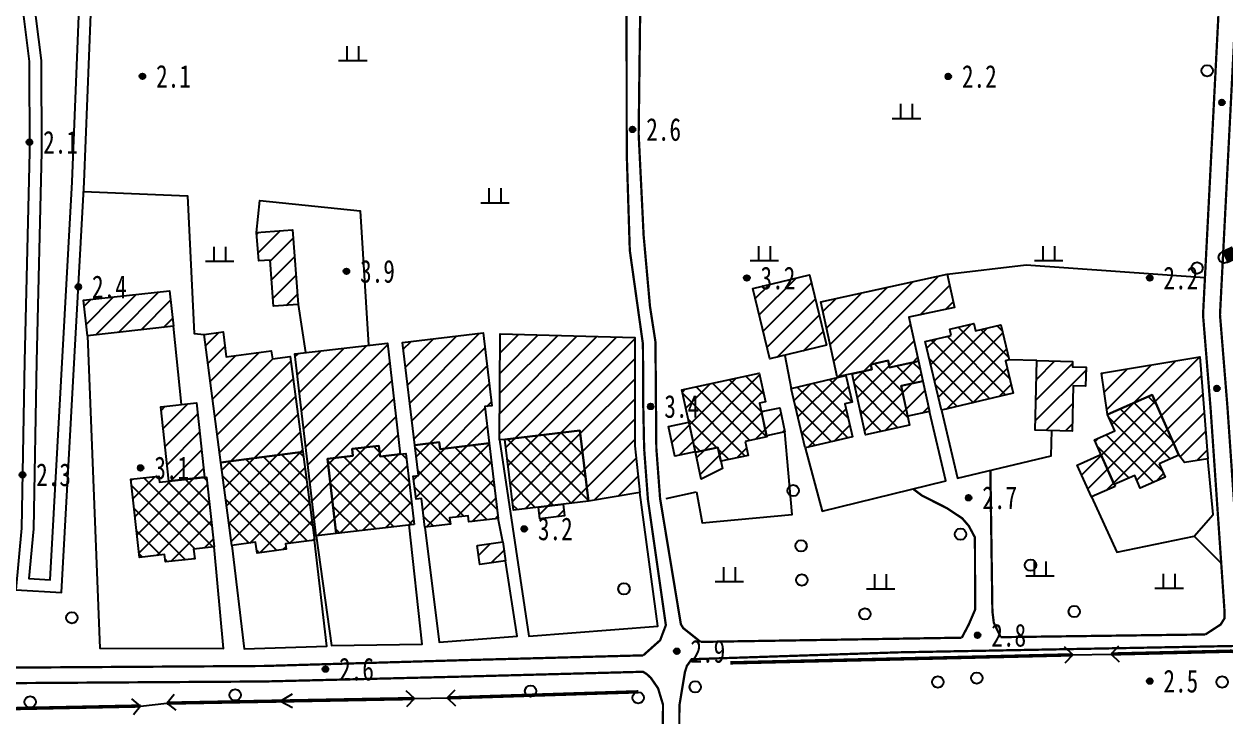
# Model space of a CAD drawing. Header units: metres. Extents: x 494039 to 619385, y 3351420 to 3402703.
# Drawn here: x 588370.4 to 588581.6, y 3393627.9 to 3393749.5 of the extents above; entities that cross this region are included whole.
import ezdxf
from ezdxf.enums import TextEntityAlignment as Align

# ---------------------------------------------------------------- set-up
doc = ezdxf.new("R2010")
doc.units = ezdxf.units.M
for name, pattern in [('2180', [0]), ('2450', [0]), ('8522', [0]), ('9610', [0])]:
    doc.linetypes.add(name, pattern=pattern)
for name, color, linetype in [('210100', 130, 'Continuous'), ('220200', 130, 'Continuous'), ('220900', 130, '2180'), ('261301', 141, 'Continuous'), ('310300', 8, 'Continuous'), ('310500', 8, 'Continuous'), ('380202', 8, '2450'), ('420500', 8, 'Continuous'), ('510301', 8, 'Continuous'), ('510402', 8, 'Continuous'), ('720100', 8, 'Continuous'), ('760202', 8, '8522'), ('810100', 8, '9610'), ('810302', 8, 'Continuous'), ('810502', 8, 'Continuous')]:
    doc.layers.add(name, color=color, linetype=linetype)
pattern_1 = [(45, (0, 0), (-1.767766953, 1.767766953), []), (135, (0, 0), (-1.767766953, -1.767766953), [])]
pattern_2 = [(45, (0, 0), (-1.767766953, 1.767766953), [])]

# ---------------------------------------------------------------- blocks, each defined once
blk = doc.blocks.new('gc170')
at = {"linetype": 'Continuous'}
blk.add_circle((0, 0), 0.5, dxfattribs=at)
blk = doc.blocks.new('gu')
at = {"flags": 128}
for points in [[(3.75, 0), (-3.75, 0)], [(2.71, -0.6), (3.75, 0), (3.75, 0), (2.71, 0.6)]]:
    blk.add_lwpolyline(points, dxfattribs=at)
blk = doc.blocks.new('p_point')
for radius in [0.25, 0.2, 0.15, 0.1, 0.05]:
    blk.add_circle((0, 0), radius)
blk.add_point((0, 0))
blk = doc.blocks.new('vm')
at = {"linetype": 'Continuous'}
for p, q in [((-0.5, 0), (-0.5, 1.3)), ((0.5, 1.3), (0.5, 0)), ((1.25, 0), (-1.25, 0))]:
    blk.add_line(p, q, dxfattribs=at)
blk = doc.blocks.new('1-3&1-4')
at = {"layer": '310300', "linetype": 'Continuous'}
h = blk.add_hatch(dxfattribs=at)
h.set_pattern_fill('ANSI31', color=8, scale=20, style=0)
h.set_pattern_definition(pattern_2)
h.paths.add_polyline_path([(588413.6958, 3393708.0033), (588411.6998, 3393707.8547), (588411.3292, 3393712.8337), (588417.6579, 3393713.3049), (588418.6333, 3393700.2042), (588414.3004, 3393699.8816)])
h = blk.add_hatch(dxfattribs=at)
h.set_pattern_fill('ANSI31', color=8, scale=20, style=0)
h.set_pattern_definition(pattern_2)
h.paths.add_polyline_path([(588522.6417, 3393689.1392), (588522.3767, 3393690.3534), (588519.3202, 3393689.6864), (588519.5144, 3393688.7968), (588513.4245, 3393687.4677), (588510.5367, 3393700.6998), (588532.787, 3393705.5558), (588534.0642, 3393699.7037), (588526.0371, 3393697.9518), (588527.7186, 3393690.2472)])
h = blk.add_hatch(dxfattribs=at)
h.set_pattern_fill('ANSI31', color=8, scale=20, style=0)
h.set_pattern_definition(pattern_2)
h.paths.add_polyline_path([(588511.5555, 3393693.0278), (588501.5936, 3393690.6245), (588498.6112, 3393702.9867), (588508.5731, 3393705.39)])
h = blk.add_hatch(dxfattribs=at)
h.set_pattern_fill('ANSI31', color=8, scale=20, style=0)
h.set_pattern_definition(pattern_2)
h.paths.add_polyline_path([(588381.5868, 3393694.7015), (588380.8953, 3393700.9406), (588396.0354, 3393702.6187), (588396.7269, 3393696.3796)])
h = blk.add_hatch(dxfattribs=at)
h.set_pattern_fill('ANSI31', color=8, scale=20, style=0)
h.set_pattern_definition(pattern_2)
h.paths.add_polyline_path([(588405.0517, 3393672.4277), (588402.0918, 3393694.9378), (588405.4307, 3393695.3769), (588406.0055, 3393691.0054), (588413.9201, 3393692.0462), (588414.1071, 3393690.6242), (588417.2491, 3393691.0373), (588419.4473, 3393674.3206)])
h = blk.add_hatch(dxfattribs=at)
h.set_pattern_fill('ANSI31', color=8, scale=20, style=0)
h.set_pattern_definition(pattern_2)
h.paths.add_polyline_path([(588443.5981, 3393674.7657), (588443.4517, 3393675.9844), (588439.152, 3393675.4681), (588436.9872, 3393693.4961), (588451.1583, 3393695.1977), (588452.6953, 3393682.3981), (588451.4511, 3393682.2487), (588452.2253, 3393675.8017)])
h = blk.add_hatch(dxfattribs=at)
h.set_pattern_fill('ANSI31', color=8, scale=20, style=0)
h.set_pattern_definition(pattern_2)
h.paths.add_polyline_path([(588454.9922, 3393676.4612), (588454.0546, 3393676.4283), (588454.1906, 3393695.0695), (588477.8214, 3393694.388), (588477.8256, 3393675.3661), (588478.7037, 3393667.1545), (588469.6856, 3393665.6619), (588468.1822, 3393678.0606)])
h = blk.add_hatch(dxfattribs=at)
h.set_pattern_fill('ANSI31', color=8, scale=20, style=0)
h.set_pattern_definition(pattern_2)
h.paths.add_polyline_path([(588425.325, 3393659.9629), (588421.7947, 3393659.552), (588418.0712, 3393691.5426), (588434.3257, 3393693.4345), (588436.5979, 3393673.9127), (588433.0488, 3393673.4996), (588432.8311, 3393675.37), (588428.1244, 3393674.8222), (588428.2694, 3393673.5762), (588423.801, 3393673.0561)])
h = blk.add_hatch(dxfattribs=at)
h.set_pattern_fill('ANSI31', color=8, scale=20, style=0)
h.set_pattern_definition(pattern_2)
h.paths.add_polyline_path([(588560.9748, 3393680.8659), (588559.8934, 3393688.1117), (588577.2194, 3393691.0274), (588578.5819, 3393673.0881), (588574.4902, 3393672.4486), (588573.5197, 3393673.7477), (588568.8234, 3393684.3444)])
h = blk.add_hatch(dxfattribs=at)
h.set_pattern_fill('ANSI31', color=8, scale=20, style=0)
h.set_pattern_definition(pattern_2)
h.paths.add_polyline_path([(588548.5469, 3393690.3677), (588554.8345, 3393690.2014), (588554.8094, 3393689.2494), (588557.202, 3393689.1861), (588557.1135, 3393685.8397), (588554.9443, 3393685.8971), (588554.7339, 3393677.9478), (588548.2228, 3393678.12)])
h = blk.add_hatch(dxfattribs=at)
h.set_pattern_fill('ANSI31', color=8, scale=20, style=0)
h.set_pattern_definition(pattern_2)
h.paths.add_polyline_path([(588524.6684, 3393685.8845), (588528.4888, 3393686.7183), (588529.6497, 3393681.3989), (588525.8293, 3393680.5651)])
h = blk.add_hatch(dxfattribs=at)
h.set_pattern_fill('ANSI31', color=8, scale=20, style=0)
h.set_pattern_definition(pattern_2)
h.paths.add_polyline_path([(588395.9119, 3393669.144), (588394.4738, 3393682.2445), (588400.7417, 3393682.9325), (588402.1797, 3393669.8321)])
h = blk.add_hatch(dxfattribs=at)
h.set_pattern_fill('ANSI31', color=8, scale=20, style=0)
h.set_pattern_definition(pattern_2)
h.paths.add_polyline_path([(588500.0925, 3393681.3776), (588503.3185, 3393682.0683), (588504.2265, 3393677.8278), (588501.0005, 3393677.137)])
h = blk.add_hatch(dxfattribs=at)
h.set_pattern_fill('ANSI31', color=8, scale=20, style=0)
h.set_pattern_definition(pattern_2)
h.paths.add_polyline_path([(588488.4715, 3393674.3188), (588484.8696, 3393673.5475), (588483.7584, 3393678.7369), (588487.3603, 3393679.5081)])
h = blk.add_hatch(dxfattribs=at)
h.set_pattern_fill('ANSI31', color=8, scale=20, style=0)
h.set_pattern_definition(pattern_2)
h.paths.add_polyline_path([(588492.4577, 3393675.0806), (588493.2519, 3393671.3714), (588489.4969, 3393669.5299), (588488.4903, 3393674.2311)])
h = blk.add_hatch(dxfattribs=at)
h.set_pattern_fill('ANSI31', color=8, scale=20, style=0)
h.set_pattern_definition(pattern_2)
h.paths.add_polyline_path([(588562.3008, 3393668.2142), (588558.1391, 3393666.3698), (588555.6538, 3393671.9774), (588559.8156, 3393673.8219)])
h = blk.add_hatch(dxfattribs=at)
h.set_pattern_fill('ANSI31', color=8, scale=20, style=0)
h.set_pattern_definition(pattern_2)
h.paths.add_polyline_path([(588465.246, 3393665.1236), (588465.4939, 3393663.0793), (588461.1316, 3393662.5503), (588460.8837, 3393664.5946)])
h = blk.add_hatch(dxfattribs=at)
h.set_pattern_fill('ANSI31', color=8, scale=20, style=0)
h.set_pattern_definition(pattern_2)
h.paths.add_polyline_path([(588450.1092, 3393657.8332), (588454.6393, 3393658.4751), (588455.1132, 3393655.1302), (588450.5832, 3393654.4884)])
at = {"layer": '310500', "linetype": 'Continuous'}
h = blk.add_hatch(dxfattribs=at)
h.set_pattern_fill('ANSI37', color=8, scale=20, style=0)
h.set_pattern_definition(pattern_1)
h.paths.add_polyline_path([(588533.478, 3393694.7531), (588533.217, 3393695.8599), (588537.468, 3393696.8625), (588537.7726, 3393695.5706), (588542.2088, 3393696.6168), (588543.6605, 3393690.4615), (588543.0452, 3393690.3163), (588544.3955, 3393684.591), (588531.7659, 3393681.6123), (588528.9202, 3393693.6781)])
h = blk.add_hatch(dxfattribs=at)
h.set_pattern_fill('ANSI37', color=8, scale=20, style=0)
h.set_pattern_definition(pattern_1)
h.paths.add_polyline_path([(588519.5144, 3393688.7968), (588519.3202, 3393689.6864), (588522.3767, 3393690.3534), (588522.6417, 3393689.1392), (588527.7186, 3393690.2472), (588528.4888, 3393686.7183), (588524.6684, 3393685.8845), (588526.1747, 3393678.9826), (588518.4122, 3393677.2885), (588516.0648, 3393688.044)])
h = blk.add_hatch(dxfattribs=at)
h.set_pattern_fill('ANSI37', color=8, scale=20, style=0)
h.set_pattern_definition(pattern_1)
h.paths.add_polyline_path([(588497.2284, 3393676.1212), (588497.7522, 3393673.675), (588492.9776, 3393672.6527), (588492.4577, 3393675.0806), (588488.4903, 3393674.2311), (588486.1371, 3393685.2208), (588499.7379, 3393688.1331), (588500.8213, 3393683.0735), (588499.7772, 3393682.8499), (588501.0431, 3393676.938)])
h = blk.add_hatch(dxfattribs=at)
h.set_pattern_fill('ANSI37', color=8, scale=20, style=0)
h.set_pattern_definition(pattern_1)
h.paths.add_polyline_path([(588507.8258, 3393674.9961), (588505.3608, 3393685.4396), (588514.9748, 3393687.7089), (588516.0774, 3393683.0377), (588514.7836, 3393682.7323), (588516.1461, 3393676.96)])
h = blk.add_hatch(dxfattribs=at)
h.set_pattern_fill('ANSI37', color=8, scale=20, style=0)
h.set_pattern_definition(pattern_1)
h.paths.add_polyline_path([(588570.066, 3393672.2171), (588571.1017, 3393669.8801), (588566.7328, 3393667.9439), (588565.7617, 3393670.1348), (588562.1576, 3393668.5375), (588558.6567, 3393676.4366), (588562.235, 3393678.0225), (588560.9748, 3393680.8659), (588568.8234, 3393684.3444), (588573.5197, 3393673.7477)])
h = blk.add_hatch(dxfattribs=at)
h.set_pattern_fill('ANSI37', color=8, scale=20, style=0)
h.set_pattern_definition(pattern_1)
h.paths.add_polyline_path([(588469.6856, 3393665.6619), (588456.4957, 3393664.0625), (588454.9922, 3393676.4612), (588468.1822, 3393678.0606)])
h = blk.add_hatch(dxfattribs=at)
h.set_pattern_fill('ANSI37', color=8, scale=20, style=0)
h.set_pattern_definition(pattern_1)
h.paths.add_polyline_path([(588453.8096, 3393662.6073), (588448.6484, 3393661.9876), (588448.5182, 3393663.0721), (588445.2738, 3393662.6826), (588445.4036, 3393661.6022), (588440.9242, 3393661.0643), (588440.3167, 3393666.1235), (588439.3677, 3393666.0096), (588438.8862, 3393670.0196), (588439.7932, 3393670.1285), (588439.152, 3393675.4681), (588443.4517, 3393675.9844), (588443.5981, 3393674.7657), (588452.2253, 3393675.8017)])
h = blk.add_hatch(dxfattribs=at)
h.set_pattern_fill('ANSI37', color=8, scale=20, style=0)
h.set_pattern_definition(pattern_1)
h.paths.add_polyline_path([(588421.4907, 3393658.7802), (588416.3884, 3393658.1093), (588416.5097, 3393657.1869), (588411.4104, 3393656.5163), (588411.1605, 3393658.4169), (588406.9665, 3393657.8654), (588405.0517, 3393672.4277), (588419.4473, 3393674.3206)])
h = blk.add_hatch(dxfattribs=at)
h.set_pattern_fill('ANSI37', color=8, scale=20, style=0)
h.set_pattern_definition(pattern_1)
h.paths.add_polyline_path([(588439.0155, 3393661.5564), (588425.325, 3393659.9629), (588423.801, 3393673.0561), (588428.2694, 3393673.5762), (588428.1244, 3393674.8222), (588432.8311, 3393675.37), (588433.0488, 3393673.4996), (588437.5642, 3393674.0252)])
h = blk.add_hatch(dxfattribs=at)
h.set_pattern_fill('ANSI37', color=8, scale=20, style=0)
h.set_pattern_definition(pattern_1)
h.paths.add_polyline_path([(588403.8584, 3393657.6051), (588400.258, 3393657.2098), (588400.4429, 3393655.5257), (588395.3039, 3393654.9616), (588395.1635, 3393656.2407), (588390.7204, 3393655.753), (588389.2129, 3393669.4866), (588394.1535, 3393670.0289), (588394.2704, 3393668.9639), (588402.5123, 3393669.8686)])
at = {"layer": '210100', "color": 141, "linetype": 'Continuous', "elevation": 1.2, "flags": 128}
blk.add_lwpolyline([(588362.195, 3393810.5801), (588363.6262, 3393807.6089), (588364.1314, 3393803.4241), (588363.914, 3393797.8206), (588363.6203, 3393794.4543), (588364.4366, 3393787.0091), (588366.6154, 3393779.0545), (588371.5384, 3393758.3714), (588373.4355, 3393743.0641), (588373.4879, 3393726.9737), (588372.6143, 3393690.2091), (588372.0842, 3393660.7631), (588371.2679, 3393652.0295), (588375.0325, 3393651.7954), (588378.9209, 3393721.7894), (588380.0811, 3393750.9511), (588378.5023, 3393755.9443), (588378.1917, 3393760.5988), (588379.1069, 3393774.3452), (588376.0507, 3393779.284), (588375.4172, 3393784.6994), (588372.3793, 3393807.2487), (588372.608, 3393811.7519)], dxfattribs=at)
at = {"layer": '220200', "color": 141, "linetype": 'Continuous', "const_width": 0.6, "flags": 128}
for points, elevation in [([(588494.6455, 3393637.2161), (588554.8471, 3393638.6221)], 2.9032), ([(588345.7121, 3393628.7102), (588390.9404, 3393629.6284)], 3.2046), ([(588395.5601, 3393630.1341), (588439.0784, 3393630.9374)], 3.2046)]:
    blk.add_lwpolyline(points, dxfattribs=dict(at, elevation=elevation))
for points in [[(588561.5988, 3393638.7675), (588582.7604, 3393639.2692), (588584.8451, 3393638.8488)], [(588444.8656, 3393631.0545), (588478.4517, 3393632.1247)]]:
    blk.add_lwpolyline(points, dxfattribs=at)
at = {"layer": '220900', "color": 141, "linetype": 'Continuous'}
for p, q in [((588554.8471, 3393638.6221), (588553.4028, 3393640.0055)), ((588561.5988, 3393638.7675), (588562.9822, 3393640.2118)), ((588554.8471, 3393638.6221), (588553.4637, 3393637.1778)), ((588561.5988, 3393638.7675), (588563.0431, 3393637.3841)), ((588395.5601, 3393630.1341), (588396.812, 3393631.6938)), ((588439.0784, 3393630.9374), (588437.6359, 3393632.3227)), ((588444.8656, 3393631.0545), (588446.2509, 3393632.497)), ((588390.9404, 3393629.6284), (588389.3807, 3393630.8803)), ((588390.9404, 3393629.6284), (588389.6885, 3393628.0687)), ((588395.5601, 3393630.1341), (588397.1198, 3393628.8822)), ((588439.0784, 3393630.9374), (588437.6931, 3393629.4949)), ((588444.8656, 3393631.0545), (588446.3081, 3393629.6692))]:
    blk.add_line(p, q, dxfattribs=at)
at = {"layer": '220900', "color": 141, "linetype": '2180', "flags": 128}
for points, elevation in [([(588554.8471, 3393638.6221), (588561.5988, 3393638.7675)], 3.0192), ([(588390.9404, 3393629.6284), (588395.5601, 3393630.1341)], 3.2046), ([(588439.0784, 3393630.9374), (588444.8656, 3393631.0545)], 3.2046)]:
    blk.add_lwpolyline(points, dxfattribs=dict(at, elevation=elevation))
at = {"layer": '310300', "color": 8, "linetype": 'Continuous', "flags": 128}
for points, elevation in [([(588413.6958, 3393708.0033), (588411.6998, 3393707.8547), (588411.3292, 3393712.8337), (588417.6579, 3393713.3049), (588418.6333, 3393700.2042), (588414.3004, 3393699.8816)], 5.9848), ([(588522.6417, 3393689.1392), (588522.3767, 3393690.3534), (588519.3202, 3393689.6864), (588519.5144, 3393688.7968), (588513.4245, 3393687.4677), (588510.5367, 3393700.6998), (588532.787, 3393705.5558), (588534.0642, 3393699.7037), (588526.0371, 3393697.9518), (588527.7186, 3393690.2472)], 6.7188), ([(588511.5555, 3393693.0278), (588501.5936, 3393690.6245), (588498.6112, 3393702.9867), (588508.5731, 3393705.39)], 6.7188), ([(588381.5868, 3393694.7015), (588380.8953, 3393700.9406), (588396.0354, 3393702.6187), (588396.7269, 3393696.3796)], 6.5943), ([(588443.5981, 3393674.7657), (588443.4517, 3393675.9844), (588439.152, 3393675.4681), (588436.9872, 3393693.4961), (588451.1583, 3393695.1977), (588452.6953, 3393682.3981), (588451.4511, 3393682.2487), (588452.2253, 3393675.8017)], 7.5408), ([(588425.325, 3393659.9629), (588421.7947, 3393659.552), (588418.0712, 3393691.5426), (588434.3257, 3393693.4345), (588436.5979, 3393673.9127), (588433.0488, 3393673.4996), (588432.8311, 3393675.37), (588428.1244, 3393674.8222), (588428.2694, 3393673.5762), (588423.801, 3393673.0561)], 7.6715), ([(588560.9748, 3393680.8659), (588559.8934, 3393688.1117), (588577.2194, 3393691.0274), (588578.5819, 3393673.0881), (588574.4902, 3393672.4486), (588573.5197, 3393673.7477), (588568.8234, 3393684.3444)], 5.7796), ([(588548.5469, 3393690.3677), (588554.8345, 3393690.2014), (588554.8094, 3393689.2494), (588557.202, 3393689.1861), (588557.1135, 3393685.8397), (588554.9443, 3393685.8971), (588554.7339, 3393677.9478), (588548.2228, 3393678.12)], 5.7413), ([(588524.6684, 3393685.8845), (588528.4888, 3393686.7183), (588529.6497, 3393681.3989), (588525.8293, 3393680.5651)], 6.7374), ([(588395.9119, 3393669.144), (588394.4738, 3393682.2445), (588400.7417, 3393682.9325), (588402.1797, 3393669.8321)], 7.1524), ([(588500.0925, 3393681.3776), (588503.3185, 3393682.0683), (588504.2265, 3393677.8278), (588501.0005, 3393677.137)], 6.8153), ([(588488.4715, 3393674.3188), (588484.8696, 3393673.5475), (588483.7584, 3393678.7369), (588487.3603, 3393679.5081)], 7.3367), ([(588492.4577, 3393675.0806), (588493.2519, 3393671.3714), (588489.4969, 3393669.5299), (588488.4903, 3393674.2311)], 7.4515), ([(588562.3008, 3393668.2142), (588558.1391, 3393666.3698), (588555.6538, 3393671.9774), (588559.8156, 3393673.8219)], 5.7796), ([(588465.246, 3393665.1236), (588465.4939, 3393663.0793), (588461.1316, 3393662.5503), (588460.8837, 3393664.5946)], 8.0765), ([(588450.1092, 3393657.8332), (588454.6393, 3393658.4751), (588455.1132, 3393655.1302), (588450.5832, 3393654.4884)], 6.0228)]:
    blk.add_lwpolyline(points, close=True, dxfattribs=dict(at, elevation=elevation))
for points in [[(588405.0517, 3393672.4277), (588402.0918, 3393694.9378), (588405.4307, 3393695.3769), (588406.0055, 3393691.0054), (588413.9201, 3393692.0462), (588414.1071, 3393690.6242), (588417.2491, 3393691.0373), (588419.4473, 3393674.3206)], [(588454.9922, 3393676.4612), (588454.0546, 3393676.4283), (588454.1906, 3393695.0695), (588477.8214, 3393694.388), (588477.8256, 3393675.3661), (588478.7037, 3393667.1545), (588469.6856, 3393665.6619), (588468.1822, 3393678.0606)]]:
    blk.add_lwpolyline(points, close=True, dxfattribs=at)
at = {"layer": '310500', "color": 8, "linetype": 'Continuous', "flags": 128}
for points in [[(588533.478, 3393694.7531), (588533.217, 3393695.8599), (588537.468, 3393696.8625), (588537.7726, 3393695.5706), (588542.2088, 3393696.6168), (588543.6605, 3393690.4615), (588543.0452, 3393690.3163), (588544.3955, 3393684.591), (588531.7659, 3393681.6123), (588528.9202, 3393693.6781)], [(588453.8096, 3393662.6073), (588448.6484, 3393661.9876), (588448.5182, 3393663.0721), (588445.2738, 3393662.6826), (588445.4036, 3393661.6022), (588440.9242, 3393661.0643), (588440.3167, 3393666.1235), (588439.3677, 3393666.0096), (588438.8862, 3393670.0196), (588439.7932, 3393670.1285), (588439.152, 3393675.4681), (588443.4517, 3393675.9844), (588443.5981, 3393674.7657), (588452.2253, 3393675.8017)], [(588403.8584, 3393657.6051), (588400.258, 3393657.2098), (588400.4429, 3393655.5257), (588395.3039, 3393654.9616), (588395.1635, 3393656.2407), (588390.7204, 3393655.753), (588389.2129, 3393669.4866), (588394.1535, 3393670.0289), (588394.2704, 3393668.9639), (588402.5123, 3393669.8686)]]:
    blk.add_lwpolyline(points, close=True, dxfattribs=at)
for points, elevation in [([(588519.5144, 3393688.7968), (588519.3202, 3393689.6864), (588522.3767, 3393690.3534), (588522.6417, 3393689.1392), (588527.7186, 3393690.2472), (588528.4888, 3393686.7183), (588524.6684, 3393685.8845), (588526.1747, 3393678.9826), (588518.4122, 3393677.2885), (588516.0648, 3393688.044)], 11.3035), ([(588497.2284, 3393676.1212), (588497.7522, 3393673.675), (588492.9776, 3393672.6527), (588492.4577, 3393675.0806), (588488.4903, 3393674.2311), (588486.1371, 3393685.2208), (588499.7379, 3393688.1331), (588500.8213, 3393683.0735), (588499.7772, 3393682.8499), (588501.0431, 3393676.938)], 11.6633), ([(588507.8258, 3393674.9961), (588505.3608, 3393685.4396), (588514.9748, 3393687.7089), (588516.0774, 3393683.0377), (588514.7836, 3393682.7323), (588516.1461, 3393676.96)], 13.7638), ([(588570.066, 3393672.2171), (588571.1017, 3393669.8801), (588566.7328, 3393667.9439), (588565.7617, 3393670.1348), (588562.1576, 3393668.5375), (588558.6567, 3393676.4366), (588562.235, 3393678.0225), (588560.9748, 3393680.8659), (588568.8234, 3393684.3444), (588573.5197, 3393673.7477)], 11.7154), ([(588469.6856, 3393665.6619), (588456.4957, 3393664.0625), (588454.9922, 3393676.4612), (588468.1822, 3393678.0606)], 14.6028), ([(588421.4907, 3393658.7802), (588416.3884, 3393658.1093), (588416.5097, 3393657.1869), (588411.4104, 3393656.5163), (588411.1605, 3393658.4169), (588406.9665, 3393657.8654), (588405.0517, 3393672.4277), (588419.4473, 3393674.3206)], 14.3349), ([(588439.0155, 3393661.5564), (588425.325, 3393659.9629), (588423.801, 3393673.0561), (588428.2694, 3393673.5762), (588428.1244, 3393674.8222), (588432.8311, 3393675.37), (588433.0488, 3393673.4996), (588437.5642, 3393674.0252)], 14.3349)]:
    blk.add_lwpolyline(points, close=True, dxfattribs=dict(at, elevation=elevation))
at = {"layer": '380202', "color": 8, "linetype": '2450', "flags": 128}
for points, elevation in [([(588398.1261, 3393682.6454), (588396.7269, 3393696.3796)], 5.938), ([(588504.2462, 3393691.2645), (588505.3608, 3393685.4396)], 6.4697), ([(588531.7659, 3393681.6123), (588534.5681, 3393669.6565), (588551.0756, 3393673.6286), (588551.1595, 3393678.0423)], 4.7067), ([(588454.6393, 3393658.4751), (588453.8096, 3393662.6073)], 5.2483)]:
    blk.add_lwpolyline(points, dxfattribs=dict(at, elevation=elevation))
for points in [[(588381.5868, 3393694.7015), (588383.7395, 3393639.7985), (588405.4935, 3393639.7471), (588403.8584, 3393657.6051)], [(588507.8258, 3393674.9961), (588510.7953, 3393663.9012), (588532.5509, 3393669.1855), (588529.6497, 3393681.3989)], [(588454.0546, 3393676.4283), (588459.2136, 3393641.9219), (588481.9026, 3393643.6745), (588478.7037, 3393667.1545)], [(588488.7066, 3393667.2552), (588489.6779, 3393661.8536), (588505.4868, 3393663.3008), (588504.2265, 3393677.8278)], [(588558.1391, 3393666.3698), (588562.6285, 3393656.6491), (588576.2051, 3393659.4724), (588579.5648, 3393663.3094), (588578.5819, 3393673.0881)], [(588483.3407, 3393666.0996), (588488.7066, 3393667.2552)], [(588421.7947, 3393659.552), (588424.4807, 3393640.2604), (588440.4607, 3393640.4872), (588438.1673, 3393661.4577)], [(588440.9242, 3393661.0643), (588443.4314, 3393640.8297), (588457.1697, 3393641.9114), (588455.1132, 3393655.1302)], [(588406.9665, 3393657.8654), (588409.1367, 3393639.6711), (588423.6711, 3393640.1601), (588421.4907, 3393658.7802)]]:
    blk.add_lwpolyline(points, dxfattribs=at)
at = {"layer": '420500', "color": 8, "linetype": 'Continuous', "const_width": 0.4, "flags": 128}
for points in [[(588374.7116, 3393811.9886), (588376.5164, 3393811.9159), (588377.7308, 3393811.1507), (588378.3267, 3393810.2447), (588378.6076, 3393809.0067), (588380.1015, 3393784.9356), (588381.0142, 3393779.4802), (588382.3212, 3393778.0201), (588384.4099, 3393777.1285), (588404.9006, 3393774.8274), (588423.0167, 3393773.484), (588433.0484, 3393771.4066), (588440.8003, 3393769.9168), (588462.3535, 3393768.3155), (588471.6343, 3393768.0858), (588474.0091, 3393766.4793), (588476.1076, 3393763.2475), (588476.3883, 3393762.0098), (588476.4183, 3393726.8765), (588476.9596, 3393709.7112), (588479.2722, 3393693.2219), (588479.3282, 3393682.3724), (588479.4862, 3393674.7833)], [(588481.6269, 3393674.9432), (588481.4733, 3393693.6294), (588480.5066, 3393699.8977), (588479.3932, 3393712.3254), (588478.5177, 3393730.1663), (588478.9277, 3393763.1166), (588479.6667, 3393769.4631), (588480.634, 3393771.5054), (588482.6269, 3393773.3256), (588484.8217, 3393774.2802), (588518.424, 3393772.299), (588550.7373, 3393771.6964)], [(588578.1864, 3393642.2085), (588580.8683, 3393643.9577), (588581.5305, 3393645.0282), (588581.5469, 3393646.251), (588579.0892, 3393681.9803), (588577.7651, 3393698.3641), (588580.7645, 3393756.8378), (588581.0268, 3393767.0301), (588579.6281, 3393768.7563), (588576.2497, 3393770.4719), (588572.141, 3393771.4057), (588550.7373, 3393771.6964)], [(588592.8666, 3393642.5244), (588589.9016, 3393643.8486), (588588.1038, 3393644.5327), (588584.3114, 3393649.5075), (588582.0574, 3393682.2034), (588580.7478, 3393698.4079), (588583.7391, 3393756.7232), (588584.0306, 3393768.051), (588584.2118, 3393769.5356)], [(588479.4862, 3393674.7833), (588480.1533, 3393665.856), (588483.3016, 3393643.8389), (588482.2934, 3393641.1832), (588479.3263, 3393638.5342)], [(588489.4116, 3393640.8987), (588486.3626, 3393643.3187), (588485.94, 3393644.0024), (588482.2868, 3393666.1115), (588481.6269, 3393674.9432)], [(588526.7899, 3393667.7862), (588528.3785, 3393666.5966), (588532.7038, 3393664.4182), (588535.4149, 3393662.6205), (588536.5667, 3393661.2927), (588537.6552, 3393659.2643), (588537.6841, 3393646.5522), (588536.5527, 3393643.926), (588535.3446, 3393641.639)], [(588578.1864, 3393642.2085), (588542.1843, 3393641.7299)], [(588485.6815, 3393629.7309), (588486.6583, 3393635.6093), (588487.0013, 3393636.6795), (588487.8345, 3393637.8554), (588524.2026, 3393639.0615), (588585.5879, 3393640.2252)], [(588535.3446, 3393641.639), (588489.4116, 3393640.8987)], [(588447.6762, 3393637.6882), (588412.748, 3393636.6686), (588344.5336, 3393636.2228), (588332.1122, 3393636.9903), (588315.2119, 3393639.5859)], [(588447.6762, 3393637.6882), (588479.3263, 3393638.5342)], [(588475.9699, 3393536.9144), (588479.618, 3393541.9186), (588480.8503, 3393545.1063), (588481.0958, 3393547.2969), (588482.6746, 3393599.1401), (588482.7984, 3393629.8753), (588481.9309, 3393632.7469), (588480.6451, 3393634.5979), (588479.8986, 3393635.2705), (588479.2868, 3393635.6484), (588447.7533, 3393634.8055)], [(588319.6836, 3393629.8975), (588332.5163, 3393633.2725), (588344.5679, 3393633.4973), (588412.7905, 3393633.9431), (588447.7533, 3393634.8055)], [(588485.6815, 3393629.7309), (588485.5581, 3393599.0904), (588483.4074, 3393547.8251), (588483.3386, 3393544.7242), (588483.0897, 3393540.4355), (588483.762, 3393537.0745)]]:
    blk.add_lwpolyline(points, dxfattribs=at)
at = {"layer": '420500', "color": 8, "linetype": 'Continuous', "const_width": 0.4, "elevation": 3.1517, "flags": 128}
blk.add_lwpolyline([(588542.1843, 3393641.7299), (588540.9682, 3393644.2846), (588540.725, 3393646.284), (588540.368, 3393671.052)], dxfattribs=at)
at = {"layer": '510402', "color": 8, "linetype": 'Continuous', "const_width": 2.4, "flags": 128}
blk.add_lwpolyline([(588583.3709, 3393709.3674), (588581.5653, 3393708.5071)], dxfattribs=at)
at = {"layer": '760202', "color": 8, "linetype": '8522', "flags": 128}
blk.add_lwpolyline([(588359.9956, 3393810.3326), (588361.5939, 3393807.0146), (588362.0376, 3393803.3389), (588361.8286, 3393797.952), (588361.5215, 3393794.431), (588362.3781, 3393786.6169), (588364.5914, 3393778.5366), (588369.4795, 3393757.9999), (588371.347, 3393742.9317), (588371.3989, 3393726.9951), (588370.5259, 3393690.2527), (588369.9971, 3393660.8792), (588368.9875, 3393650.0785), (588377.0015, 3393649.5799), (588381.0075, 3393721.6899), (588382.1829, 3393751.2328), (588380.5698, 3393756.3343), (588380.2852, 3393760.599), (588381.2357, 3393774.8748), (588378.0715, 3393779.9882), (588377.4898, 3393784.9602), (588374.4753, 3393807.336), (588374.7116, 3393811.9886)], dxfattribs=at)
at = {"layer": '810100', "color": 8, "linetype": '9610', "flags": 128}
for points in [[(588380.9174, 3393720.0684), (588399.1906, 3393719.2809), (588400.3565, 3393695.0904), (588402.0918, 3393694.9378)], [(588411.3292, 3393712.8337), (588411.8748, 3393718.4769), (588429.5222, 3393716.6785), (588431.009, 3393693.0485)], [(588532.787, 3393705.5558), (588546.6411, 3393707.186), (588578.1036, 3393704.9607)]]:
    blk.add_lwpolyline(points, dxfattribs=at)
for points, elevation in [([(588418.6333, 3393700.2042), (588419.9155, 3393691.7572)], 4.7312), ([(588548.5469, 3393690.3677), (588543.6605, 3393690.4615)], 4.2458), ([(588576.2051, 3393659.4724), (588580.9775, 3393654.7292)], 3.6544)]:
    blk.add_lwpolyline(points, dxfattribs=dict(at, elevation=elevation))
at = {"layer": '261301', "color": 141, "linetype": 'Continuous', "xscale": 2, "yscale": 2, "rotation": 181.0546632613402}
blk.add_blockref('gu', (588423.024, 3393630.6411, 3.1711), dxfattribs=at)
at = {"layer": '510301', "color": 8, "linetype": 'Continuous', "xscale": 2, "yscale": 2}
for p in [(588578.4988, 3393741.2998, 4.098), (588576.7179, 3393706.6177, 4.1248), (588505.6875, 3393667.4965, 3.7432), (588535.1176, 3393659.824, 3.7164), (588507.0709, 3393657.7772, 3.6896), (588547.4356, 3393654.3832, 4.011), (588507.206, 3393651.7777, 3.6896), (588475.9403, 3393650.2242, 3.7009), (588518.3079, 3393645.8073, 3.6896), (588555.1173, 3393646.2327, 4.0378), (588378.8504, 3393645.1517, 3.8348), (588488.4789, 3393632.9901, 3.5937), (588537.9753, 3393634.5461, 3.6896), (588407.5674, 3393631.5795, 3.6473), (588459.5225, 3393632.2577, 3.6473), (588478.4312, 3393631.0916, 3.7432), (588371.5078, 3393630.3488, 4.2028)]:
    blk.add_blockref('gc170', p, dxfattribs=at)
at = {"layer": '510402', "color": 8, "linetype": 'Continuous', "xscale": 2, "yscale": 2}
blk.add_blockref('gc170', (588581.5064, 3393708.479), dxfattribs=at)
at = {"layer": '720100', "color": 8, "linetype": 'Continuous', "xscale": 2, "yscale": 2, "zscale": 2}
for p in [(588391.2571, 3393740.3144, 2.1103), (588532.969, 3393740.2889, 2.2077), (588581.0954, 3393735.7182, 2.691), (588477.4537, 3393730.9733, 2.6281), (588371.3933, 3393728.7216, 2.1473), (588427.1247, 3393706.0412, 3.9084), (588379.9866, 3393703.3131, 2.4069), (588497.5415, 3393704.8615, 3.2141), (588568.3963, 3393704.8616, 2.161), (588580.2134, 3393685.4473, 3.8267), (588480.6287, 3393682.29, 3.4478), (588390.9425, 3393671.4849, 3.0884), (588370.1664, 3393670.2827, 2.3476), (588536.5439, 3393666.2386, 2.6882), (588458.4037, 3393660.7705, 3.1993), (588538.1314, 3393642.0733, 2.7701), (588485.2148, 3393639.2511, 2.8685), (588423.4434, 3393636.1114, 2.5599), (588568.3962, 3393634.0068, 2.4736)]:
    blk.add_blockref('p_point', p, dxfattribs=at)
at = {"layer": '810302', "color": 8, "linetype": 'Continuous', "xscale": 2, "yscale": 2}
for p in [(588428.2577, 3393743.0237), (588525.6244, 3393732.8637), (588453.2577, 3393718.0237), (588404.8477, 3393707.7604, 3.8955), (588500.6244, 3393707.8637), (588550.6244, 3393707.8637), (588549.113, 3393652.4587, 3.717), (588494.482, 3393651.4467, 3.717), (588521.0707, 3393650.1822, 3.717), (588571.8085, 3393650.2741, 3.717)]:
    blk.add_blockref('vm', p, dxfattribs=at)
at = {"layer": '810502', "color": 8, "linetype": 'Continuous', "xscale": 2, "yscale": 2}
for p in [(588531.1277, 3393633.8504), (588581.1277, 3393633.8504)]:
    blk.add_blockref('gc170', p, dxfattribs=at)
at = {"layer": '720100', "color": 8, "width": 0.75}
for s, p in [('2.1', (588393.6571, 3393740.3144, 2.1103)), ('2.2', (588535.369, 3393740.2889, 2.2077)), ('2.6', (588479.8537, 3393730.9733, 2.6281)), ('2.1', (588373.7933, 3393728.7216, 2.1473)), ('3.9', (588429.5247, 3393706.0412, 3.9084)), ('3.2', (588499.9415, 3393704.8615, 3.2141)), ('2.2', (588570.7963, 3393704.8616, 2.161)), ('2.4', (588382.3866, 3393703.3131, 2.4069)), ('3.4', (588483.0287, 3393682.29, 3.4478)), ('2.3', (588372.5664, 3393670.2827, 2.3476)), ('3.1', (588393.3425, 3393671.4849, 3.0884)), ('2.7', (588538.9439, 3393666.2386, 2.6882)), ('3.2', (588460.8037, 3393660.7705, 3.1993)), ('2.8', (588540.5314, 3393642.0733, 2.7701)), ('2.9', (588487.6148, 3393639.2511, 2.8685)), ('2.6', (588425.8434, 3393636.1114, 2.5599)), ('2.5', (588570.7962, 3393634.0068, 2.4736))]:
    blk.add_text(s, height=4, dxfattribs=at).set_placement(p, align=Align.MIDDLE_LEFT)

msp = doc.modelspace()

# ---------------------------------------------------------------- block references
msp.add_blockref('1-3&1-4', (0, 0))

doc.saveas('drawing.dxf')
